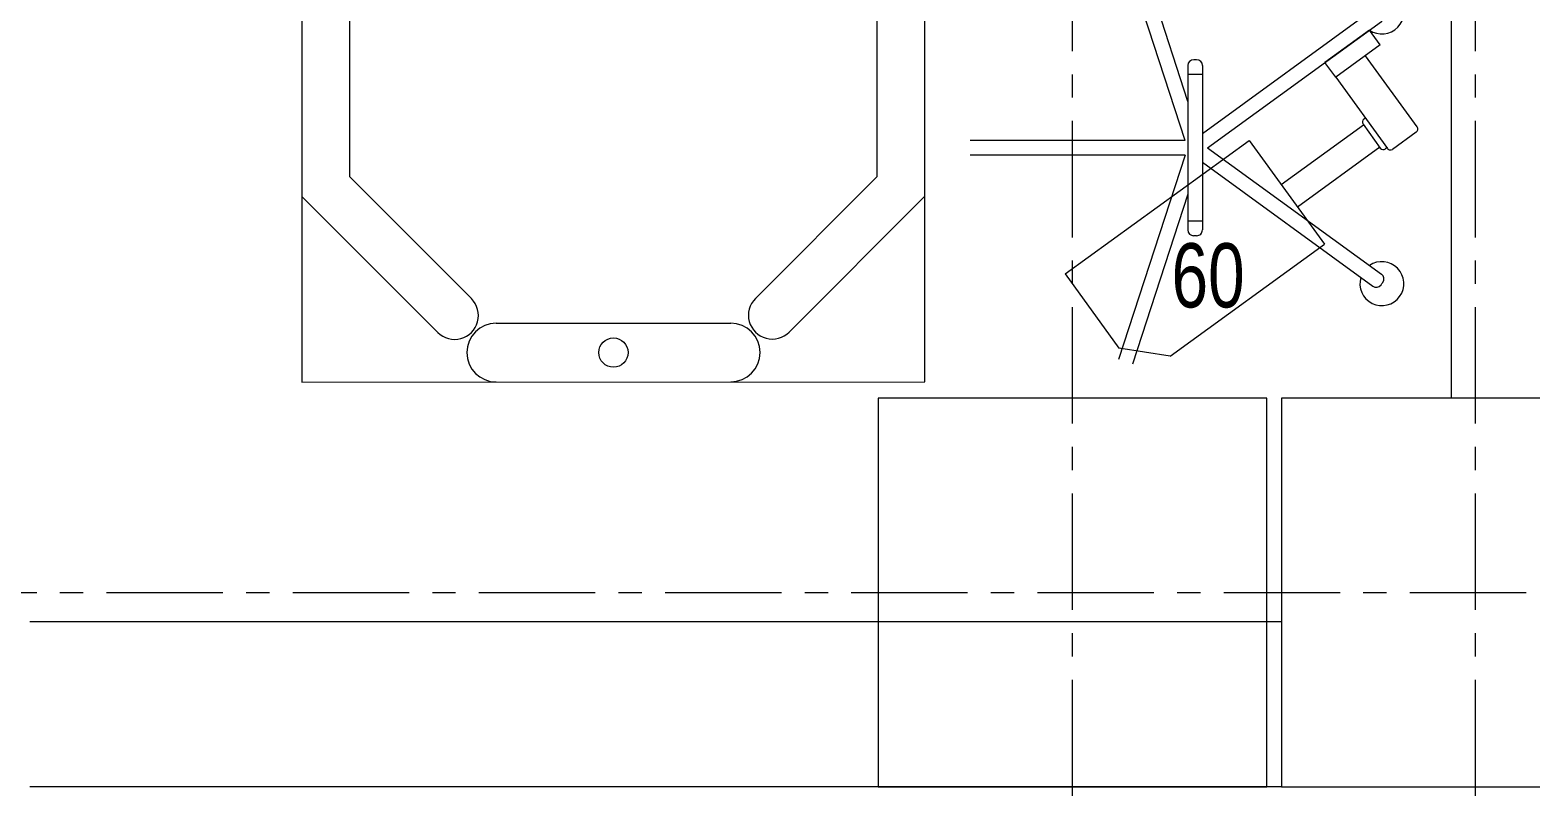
# Model space of a CAD drawing. Header units: millimetres. Extents: x 26027 to 581921, y 7230 to 233891.
# Drawn here: x 522577 to 524624, y 185830 to 186862 of the extents above; entities that cross this region are included whole.
import ezdxf

# ---------------------------------------------------------------- set-up
doc = ezdxf.new("R2010")
doc.units = ezdxf.units.MM
doc.header["$LTSCALE"] = 5
doc.linetypes.add('CENTER', pattern=[50.8, 31.75, -6.35, 6.35, -6.35])
doc.linetypes.add('HIDDEN', pattern=[9.525, 6.35, -3.175])
doc.layers.get('0').update_dxf_attribs({"color": 252})
doc.layers.add('axes', color=252, linetype='Continuous')
for name, color, linetype, lineweight in [('Medical Equipment and Furniture', 252, 'Continuous', 0), ('Medical Equipment and Furniture1', 252, 'Continuous', 5), ('Structure', 252, 'Continuous', 5), ('Walls', 252, 'Continuous', 5)]:
    doc.layers.add(name, color=color, linetype=linetype, lineweight=lineweight)
doc.styles.add('X3G_ENTITY_257CFD', font='swisscl.ttf', dxfattribs={"height": 200})

# ---------------------------------------------------------------- blocks, each defined once
blk = doc.blocks.new('*X170')
at = {"color": 0}
for p, q in [((5, 3), (5, 3)), ((5, 3), (5, 3)), ((5, 3), (5, 3)), ((5, 3), (5, 3)), ((5, 3), (5, 3)), ((5, 3), (5, 3)), ((5, 3), (5, 3)), ((5, 3), (5, 3)), ((5, 3), (5, 3)), ((5, 3), (5, 3)), ((5, 3), (5, 3)), ((5, 3), (5, 3)), ((5, 3), (5, 3)), ((5, 3), (5, 3)), ((5, 3), (5, 3)), ((5, 3), (5, 3)), ((5, 3), (5, 3)), ((5, 3), (5, 3)), ((5, 3), (5, 3)), ((5, 3), (5, 3)), ((5, 3), (5, 3)), ((5, 3), (5, 3)), ((5, 3), (5, 3)), ((5, 3), (5, 3)), ((5, 3), (5, 3)), ((5, 3), (5, 3)), ((5, 3), (5, 3)), ((5, 3), (5, 3)), ((5, 3), (5, 3)), ((5, 3), (5, 3)), ((5, 3), (5, 3)), ((5, 3), (5, 3)), ((5, 3), (5, 3)), ((5, 3), (5, 3)), ((5, 3), (5, 3)), ((5, 3), (5, 3)), ((5, 3), (5, 3)), ((5, 3), (5, 3)), ((5, 3), (5, 3)), ((5, 3), (5, 3)), ((5, 3), (5, 3)), ((5, 3), (5, 3)), ((5, 3), (5, 3)), ((5, 3), (5, 3)), ((5, 3), (5, 3)), ((5, 3), (5, 3)), ((5, 3), (5, 3)), ((5, 3), (5, 3)), ((5, 3), (5, 3)), ((5, 3), (5, 3)), ((5, 3), (5, 3)), ((5, 3), (5, 3)), ((5, 3), (5, 3)), ((5, 3), (5, 3)), ((5, 3), (5, 3)), ((5, 3), (5, 3)), ((5, 3), (5, 3)), ((5, 3), (5, 3)), ((5, 3), (5, 3)), ((5, 3), (5, 3)), ((5, 3), (5, 3)), ((5, 3), (5, 3)), ((5, 3), (5, 3)), ((5, 3), (5, 3)), ((5, 3), (5, 3)), ((5, 3), (5, 3)), ((6, 3), (5, 3)), ((5, 3), (5, 3)), ((6, 3), (5, 3)), ((5, 3), (5, 3)), ((6, 3), (5, 3)), ((5, 3), (5, 3)), ((6, 3), (5, 3)), ((5, 3), (5, 3)), ((5, 3), (5, 3)), ((5, 3), (5, 3)), ((5, 3), (5, 3)), ((5, 3), (5, 3)), ((5, 3), (5, 3)), ((5, 3), (5, 3)), ((5, 3), (5, 3)), ((5, 3), (5, 3)), ((5, 3), (5, 3)), ((5, 3), (5, 3)), ((5, 3), (5, 3)), ((5, 3), (5, 3)), ((5, 3), (5, 3)), ((5, 3), (5, 3)), ((5, 3), (5, 3)), ((5, 3), (5, 3)), ((5, 3), (5, 3)), ((5, 3), (5, 3)), ((5, 3), (5, 3)), ((5, 3), (5, 3)), ((5, 3), (5, 3)), ((5, 3), (5, 3)), ((6, 3), (6, 3)), ((6, 3), (6, 3)), ((6, 3), (6, 3)), ((6, 3), (6, 3)), ((6, 3), (6, 3)), ((6, 3), (6, 3)), ((6, 3), (6, 3)), ((6, 3), (6, 3)), ((6, 3), (6, 3)), ((6, 3), (6, 3)), ((6, 3), (6, 3)), ((6, 3), (6, 3)), ((6, 3), (6, 3)), ((6, 3), (6, 3)), ((6, 3), (6, 3)), ((6, 3), (6, 3)), ((6, 3), (6, 3)), ((6, 3), (6, 3)), ((6, 3), (6, 3)), ((6, 3), (6, 3)), ((6, 3), (6, 3)), ((6, 3), (6, 3)), ((6, 3), (6, 3)), ((6, 3), (6, 3)), ((6, 3), (6, 3)), ((6, 3), (6, 3)), ((6, 3), (6, 3)), ((6, 3), (6, 3)), ((6, 3), (6, 3)), ((6, 3), (6, 3)), ((6, 3), (6, 3)), ((6, 3), (6, 3)), ((6, 3), (6, 3)), ((6, 3), (6, 3)), ((6, 3), (6, 3)), ((6, 3), (6, 3)), ((6, 3), (6, 3)), ((6, 3), (6, 3)), ((6, 3), (6, 3)), ((6, 3), (6, 3)), ((6, 3), (6, 3)), ((6, 3), (6, 3)), ((6, 3), (6, 3)), ((6, 3), (6, 3)), ((6, 3), (6, 3)), ((6, 3), (6, 3)), ((6, 3), (6, 3)), ((6, 3), (6, 3)), ((6, 3), (6, 3)), ((6, 3), (6, 3)), ((6, 3), (6, 3)), ((6, 3), (6, 3)), ((6, 3), (6, 3)), ((6, 3), (6, 3)), ((6, 3), (6, 3)), ((6, 3), (6, 3)), ((6, 3), (6, 3)), ((6, 3), (6, 3)), ((6, 3), (6, 3)), ((6, 3), (6, 3)), ((6, 3), (6, 3)), ((6, 3), (6, 3)), ((6, 3), (6, 3)), ((6, 3), (6, 3)), ((6, 3), (6, 3)), ((6, 3), (6, 3)), ((6, 3), (6, 3)), ((6, 3), (6, 3)), ((6, 3), (6, 3)), ((6, 3), (6, 3)), ((6, 3), (6, 3)), ((6, 3), (6, 3)), ((6, 3), (6, 3)), ((6, 3), (6, 3)), ((6, 3), (6, 3)), ((6, 3), (6, 3)), ((6, 3), (6, 3)), ((6, 3), (6, 3)), ((6, 3), (6, 3)), ((6, 3), (6, 3)), ((6, 3), (6, 3)), ((6, 3), (6, 3)), ((6, 3), (6, 3)), ((6, 3), (6, 3)), ((6, 3), (6, 3)), ((6, 3), (6, 3)), ((6, 3), (6, 3)), ((6, 3), (6, 3)), ((6, 3), (6, 3)), ((6, 3), (6, 3)), ((6, 3), (6, 3)), ((6, 3), (6, 3)), ((6, 3), (6, 3)), ((6, 3), (6, 3)), ((6, 3), (6, 3)), ((6, 3), (6, 3)), ((6, 3), (6, 3)), ((6, 3), (6, 3)), ((6, 3), (6, 3)), ((6, 3), (6, 3)), ((6, 3), (6, 3)), ((6, 3), (6, 3)), ((6, 3), (6, 3)), ((6, 3), (6, 3)), ((6, 3), (6, 3)), ((6, 3), (6, 3)), ((6, 3), (6, 3)), ((6, 3), (6, 3)), ((6, 3), (6, 3)), ((6, 3), (6, 3)), ((6, 3), (6, 3)), ((6, 3), (6, 3)), ((6, 3), (6, 3)), ((6, 3), (6, 3)), ((6, 3), (6, 3)), ((6, 3), (6, 3)), ((6, 3), (6, 3)), ((6, 3), (6, 3)), ((6, 3), (6, 3)), ((6, 3), (6, 3)), ((6, 3), (6, 3)), ((6, 3), (6, 3)), ((6, 3), (6, 3)), ((6, 3), (6, 3)), ((6, 3), (6, 3)), ((6, 3), (6, 3)), ((6, 3), (6, 3)), ((6, 3), (6, 3)), ((6, 3), (6, 3)), ((6, 3), (6, 3)), ((6, 3), (6, 3)), ((6, 3), (6, 3)), ((6, 3), (6, 3)), ((6, 3), (6, 3)), ((6, 3), (6, 3)), ((6, 3), (6, 3)), ((6, 3), (6, 3)), ((6, 3), (6, 3)), ((6, 3), (6, 3)), ((6, 3), (6, 3)), ((6, 3), (6, 3)), ((6, 3), (6, 3)), ((6, 3), (6, 3)), ((6, 3), (6, 3)), ((6, 3), (6, 3)), ((6, 3), (6, 3)), ((6, 3), (6, 3)), ((6, 3), (6, 3)), ((6, 3), (6, 3)), ((6, 3), (6, 3)), ((6, 3), (6, 3)), ((6, 3), (6, 3)), ((6, 3), (6, 3)), ((6, 3), (6, 3)), ((6, 3), (6, 3)), ((6, 3), (6, 3)), ((6, 3), (6, 3)), ((6, 3), (6, 3)), ((6, 3), (6, 3)), ((6, 3), (6, 3)), ((6, 3), (6, 3)), ((6, 3), (6, 3)), ((6, 3), (6, 3)), ((6, 3), (6, 3)), ((6, 3), (6, 3)), ((6, 3), (6, 3)), ((6, 3), (6, 3)), ((6, 3), (6, 3)), ((6, 3), (6, 3)), ((6, 3), (6, 3)), ((6, 3), (6, 3)), ((6, 3), (6, 3)), ((6, 3), (6, 3)), ((6, 3), (6, 3)), ((6, 3), (6, 3)), ((6, 3), (6, 3)), ((6, 3), (6, 3)), ((6, 3), (6, 3)), ((6, 3), (6, 3)), ((6, 3), (6, 3)), ((6, 3), (6, 3)), ((6, 3), (6, 3)), ((6, 3), (6, 3)), ((6, 3), (6, 3)), ((6, 3), (6, 3)), ((6, 3), (6, 3)), ((6, 3), (6, 3)), ((6, 3), (6, 3)), ((6, 3), (6, 3)), ((6, 3), (6, 3)), ((6, 3), (6, 3)), ((6, 3), (6, 3)), ((6, 3), (6, 3)), ((6, 3), (6, 3)), ((6, 3), (6, 3)), ((6, 3), (6, 3)), ((6, 3), (6, 3)), ((6, 3), (6, 3)), ((6, 3), (6, 3)), ((6, 3), (6, 3)), ((6, 3), (6, 3)), ((6, 3), (6, 3)), ((6, 3), (6, 3)), ((6, 3), (6, 3)), ((6, 3), (5, 3)), ((6, 3), (5, 3)), ((6, 3), (5, 3)), ((6, 3), (5, 3)), ((6, 3), (5, 3)), ((6, 3), (6, 3)), ((6, 3), (6, 3)), ((6, 3), (6, 3)), ((6, 3), (6, 3)), ((6, 3), (6, 3)), ((6, 3), (6, 3)), ((6, 3), (6, 3)), ((6, 3), (6, 3)), ((6, 3), (6, 3)), ((6, 3), (6, 3)), ((6, 3), (6, 3)), ((6, 3), (6, 3)), ((6, 3), (6, 3)), ((6, 3), (6, 3)), ((6, 3), (6, 3)), ((6, 3), (6, 3)), ((6, 3), (6, 3)), ((6, 3), (6, 3)), ((6, 3), (6, 3)), ((6, 3), (6, 3)), ((6, 3), (6, 3)), ((6, 3), (6, 3)), ((6, 3), (6, 3)), ((6, 3), (6, 3)), ((6, 3), (6, 3)), ((6, 3), (6, 3)), ((6, 3), (6, 3)), ((6, 3), (6, 3)), ((6, 3), (6, 3)), ((6, 3), (6, 3)), ((6, 3), (6, 3)), ((6, 3), (6, 3)), ((6, 3), (6, 3)), ((6, 3), (6, 3)), ((6, 3), (6, 3)), ((6, 3), (6, 3)), ((6, 3), (6, 3)), ((6, 3), (6, 3)), ((6, 3), (6, 3)), ((6, 3), (6, 3)), ((6, 3), (6, 3)), ((6, 3), (6, 3)), ((6, 3), (6, 3)), ((6, 3), (6, 3)), ((6, 3), (6, 3)), ((6, 3), (6, 3)), ((6, 3), (6, 3)), ((6, 3), (6, 3)), ((6, 3), (6, 3)), ((6, 3), (6, 3)), ((6, 3), (6, 3)), ((6, 3), (6, 3)), ((6, 3), (6, 3)), ((6, 3), (6, 3)), ((6, 3), (6, 3)), ((6, 3), (6, 3)), ((6, 3), (6, 3)), ((6, 3), (6, 3)), ((6, 3), (6, 3)), ((6, 3), (6, 3)), ((6, 3), (6, 3)), ((6, 3), (6, 3)), ((6, 3), (6, 3)), ((6, 3), (6, 3)), ((6, 3), (6, 3)), ((6, 3), (6, 3)), ((6, 3), (6, 3)), ((6, 3), (6, 3)), ((6, 3), (6, 3)), ((6, 3), (6, 3)), ((6, 3), (6, 3)), ((6, 3), (6, 3)), ((6, 3), (6, 3)), ((6, 3), (6, 3)), ((6, 3), (6, 3)), ((6, 3), (6, 3)), ((6, 3), (6, 3)), ((6, 3), (6, 3)), ((6, 3), (6, 3)), ((6, 3), (6, 3)), ((6, 3), (6, 3)), ((6, 3), (6, 3)), ((6, 3), (6, 3)), ((6, 3), (6, 3)), ((6, 3), (6, 3)), ((6, 3), (6, 3)), ((6, 3), (6, 3)), ((6, 3), (6, 3)), ((6, 3), (6, 3)), ((6, 3), (6, 3)), ((6, 3), (6, 3)), ((6, 3), (6, 3)), ((6, 3), (6, 3)), ((6, 3), (6, 3)), ((6, 3), (6, 3)), ((6, 3), (6, 3)), ((6, 3), (6, 3)), ((6, 3), (6, 3)), ((6, 3), (6, 3)), ((6, 3), (6, 3)), ((6, 3), (6, 3)), ((6, 3), (6, 3)), ((6, 3), (6, 3)), ((6, 3), (6, 3)), ((6, 3), (6, 3)), ((6, 3), (6, 3)), ((6, 3), (6, 3)), ((6, 3), (6, 3)), ((6, 3), (6, 3)), ((6, 3), (6, 3)), ((6, 3), (6, 3)), ((6, 3), (6, 3)), ((6, 3), (6, 3)), ((6, 3), (6, 3)), ((6, 3), (6, 3)), ((6, 3), (6, 3)), ((6, 3), (6, 3)), ((6, 3), (6, 3)), ((6, 3), (6, 3)), ((6, 3), (6, 3)), ((6, 3), (6, 3)), ((6, 3), (6, 3)), ((6, 3), (6, 3)), ((6, 3), (6, 3)), ((6, 3), (6, 3)), ((6, 3), (6, 3)), ((6, 3), (6, 3)), ((6, 3), (6, 3)), ((6, 3), (6, 3)), ((6, 3), (6, 3)), ((6, 3), (6, 3)), ((6, 3), (6, 3)), ((6, 3), (6, 3)), ((6, 3), (6, 3)), ((6, 3), (6, 3)), ((6, 3), (6, 3)), ((6, 3), (6, 3)), ((6, 3), (6, 3)), ((6, 3), (6, 3)), ((6, 3), (6, 3)), ((6, 3), (6, 3)), ((6, 3), (6, 3)), ((6, 3), (6, 3)), ((6, 3), (6, 3)), ((6, 3), (6, 3)), ((6, 3), (6, 3)), ((6, 3), (6, 3)), ((6, 3), (6, 3)), ((6, 3), (6, 3)), ((6, 3), (6, 3)), ((6, 3), (6, 3)), ((6, 3), (6, 3)), ((6, 3), (6, 3)), ((6, 3), (6, 3)), ((6, 3), (6, 3)), ((6, 3), (6, 3)), ((6, 3), (6, 3)), ((6, 3), (6, 3)), ((6, 3), (6, 3)), ((6, 3), (6, 3)), ((6, 3), (6, 3)), ((6, 3), (6, 3)), ((6, 3), (6, 3)), ((6, 3), (6, 3)), ((6, 3), (6, 3)), ((6, 3), (6, 3)), ((6, 3), (6, 3)), ((6, 3), (6, 3)), ((6, 3), (6, 3)), ((6, 3), (6, 3)), ((6, 3), (6, 3)), ((6, 3), (6, 3)), ((6, 3), (6, 3)), ((6, 3), (6, 3)), ((6, 3), (6, 3)), ((6, 3), (6, 3)), ((6, 3), (6, 3)), ((6, 3), (6, 3)), ((6, 3), (6, 3)), ((6, 3), (6, 3)), ((6, 3), (6, 3)), ((6, 3), (6, 3)), ((6, 3), (6, 3)), ((6, 3), (6, 3)), ((6, 3), (6, 3)), ((6, 3), (6, 3)), ((6, 3), (6, 3)), ((6, 3), (6, 3)), ((6, 3), (6, 3)), ((6, 3), (6, 3)), ((6, 3), (6, 3)), ((6, 3), (6, 3)), ((6, 3), (6, 3)), ((6, 3), (6, 3)), ((6, 3), (6, 3)), ((6, 3), (6, 3)), ((6, 3), (6, 3)), ((6, 3), (6, 3)), ((6, 3), (6, 3)), ((6, 3), (6, 3)), ((6, 3), (6, 3)), ((6, 3), (6, 3)), ((6, 3), (6, 3)), ((6, 3), (6, 3)), ((6, 3), (6, 3)), ((6, 3), (6, 3)), ((6, 3), (6, 3)), ((6, 3), (6, 3)), ((6, 3), (6, 3)), ((6, 3), (6, 3)), ((6, 3), (6, 3)), ((6, 3), (6, 3)), ((6, 3), (6, 3)), ((6, 3), (6, 3)), ((6, 3), (6, 3)), ((6, 3), (6, 3)), ((6, 3), (6, 3)), ((6, 3), (6, 3)), ((6, 3), (6, 3)), ((6, 3), (6, 3)), ((6, 3), (6, 3)), ((6, 3), (6, 3)), ((6, 3), (6, 3)), ((6, 3), (6, 3)), ((6, 3), (6, 3)), ((6, 3), (6, 3)), ((6, 3), (6, 3)), ((6, 3), (6, 3)), ((6, 3), (6, 3)), ((6, 3), (6, 3)), ((6, 3), (6, 3)), ((6, 3), (6, 3)), ((6, 3), (6, 3)), ((6, 3), (6, 3)), ((6, 3), (6, 3)), ((6, 3), (6, 3)), ((6, 3), (6, 3)), ((6, 3), (6, 3)), ((6, 3), (6, 3)), ((6, 3), (6, 3)), ((6, 3), (6, 3)), ((6, 3), (6, 3)), ((6, 3), (6, 3)), ((6, 3), (6, 3)), ((6, 3), (6, 3)), ((6, 3), (6, 3)), ((6, 3), (6, 3)), ((6, 3), (6, 3)), ((6, 3), (6, 3)), ((6, 3), (6, 3)), ((6, 3), (6, 3)), ((6, 3), (6, 3)), ((6, 3), (6, 3)), ((6, 3), (6, 3)), ((6, 3), (6, 3)), ((6, 3), (6, 3)), ((6, 3), (6, 3)), ((6, 3), (6, 3)), ((6, 3), (6, 3)), ((6, 3), (6, 3)), ((6, 3), (6, 3)), ((6, 3), (6, 3)), ((6, 3), (6, 3)), ((6, 3), (6, 3)), ((6, 3), (6, 3)), ((6, 3), (6, 3)), ((6, 3), (6, 3)), ((6, 3), (6, 3)), ((6, 3), (6, 3)), ((6, 3), (6, 3)), ((6, 3), (6, 3)), ((6, 3), (6, 3)), ((6, 3), (6, 3)), ((6, 3), (6, 3)), ((6, 3), (6, 3)), ((6, 3), (6, 3)), ((6, 3), (6, 3)), ((6, 3), (6, 3)), ((6, 3), (6, 3)), ((6, 3), (6, 3)), ((6, 3), (6, 3)), ((6, 3), (6, 3)), ((6, 3), (6, 3)), ((6, 3), (6, 3)), ((6, 3), (6, 3)), ((6, 3), (6, 3)), ((6, 3), (6, 3)), ((6, 3), (6, 3)), ((6, 3), (6, 3)), ((6, 3), (6, 3)), ((6, 3), (6, 3)), ((6, 3), (6, 3)), ((6, 3), (6, 3)), ((6, 3), (6, 3)), ((6, 3), (6, 3)), ((6, 3), (6, 3)), ((6, 3), (6, 3)), ((6, 3), (6, 3)), ((6, 3), (6, 3)), ((6, 3), (6, 3)), ((6, 3), (6, 3)), ((6, 3), (6, 3)), ((6, 3), (6, 3)), ((6, 3), (6, 3)), ((6, 3), (6, 3)), ((6, 3), (6, 3)), ((6, 3), (6, 3)), ((6, 3), (6, 3)), ((6, 3), (6, 3)), ((6, 3), (6, 3)), ((6, 3), (6, 3)), ((6, 3), (6, 3)), ((6, 3), (6, 3)), ((6, 3), (6, 3)), ((6, 3), (6, 3)), ((6, 3), (6, 3)), ((6, 3), (6, 3))]:
    blk.add_line(p, q, dxfattribs=at)
blk = doc.blocks.new('*X171')
at = {"color": 0}
for p, q in [((13, 1), (13, 1)), ((13, 1), (13, 1)), ((13, 1), (13, 1)), ((13, 1), (13, 1)), ((13, 1), (13, 1)), ((13, 1), (13, 1)), ((13, 1), (13, 1)), ((13, 1), (13, 1)), ((13, 1), (13, 1)), ((13, 1), (13, 1)), ((13, 1), (13, 1)), ((13, 1), (13, 1)), ((13, 1), (13, 1)), ((13, 1), (13, 1)), ((13, 1), (13, 1)), ((13, 1), (14, 1)), ((13, 1), (14, 1)), ((13, 1), (14, 1)), ((13, 1), (13, 1)), ((13, 1), (13, 1)), ((13, 1), (13, 1)), ((13, 1), (13, 1)), ((13, 1), (13, 1)), ((13, 1), (13, 1)), ((13, 1), (13, 1)), ((13, 1), (13, 1)), ((13, 1), (13, 1)), ((13, 1), (13, 1)), ((13, 1), (13, 1)), ((13, 1), (13, 1)), ((13, 1), (13, 1)), ((13, 1), (13, 1)), ((13, 1), (13, 1)), ((13, 1), (13, 1)), ((13, 1), (13, 1)), ((13, 1), (13, 1)), ((13, 1), (13, 1)), ((13, 1), (13, 1)), ((13, 1), (13, 1)), ((13, 1), (13, 1)), ((13, 1), (13, 1)), ((13, 1), (13, 1)), ((13, 1), (13, 1)), ((13, 1), (13, 1)), ((13, 1), (13, 1)), ((13, 1), (13, 1)), ((13, 1), (13, 1)), ((13, 1), (13, 1)), ((13, 1), (13, 1)), ((13, 1), (13, 1)), ((13, 1), (13, 1)), ((13, 1), (13, 1)), ((13, 1), (13, 1)), ((13, 1), (13, 1)), ((13, 1), (13, 1)), ((13, 1), (13, 1)), ((13, 1), (13, 1)), ((13, 1), (13, 1)), ((13, 1), (13, 1)), ((13, 1), (13, 1)), ((13, 1), (13, 1)), ((13, 1), (13, 1)), ((13, 1), (13, 1)), ((13, 1), (13, 1)), ((13, 1), (13, 1)), ((13, 1), (13, 1)), ((13, 1), (13, 1)), ((13, 1), (13, 1)), ((13, 1), (13, 1)), ((13, 1), (13, 1)), ((13, 1), (13, 1)), ((13, 1), (13, 1)), ((13, 1), (13, 1)), ((13, 1), (13, 1)), ((13, 1), (13, 1)), ((13, 1), (13, 1)), ((13, 1), (13, 1)), ((13, 1), (13, 1)), ((13, 1), (13, 1)), ((13, 1), (13, 1)), ((13, 1), (13, 1)), ((13, 1), (13, 1)), ((13, 1), (13, 1)), ((13, 1), (13, 1)), ((13, 1), (13, 1)), ((13, 1), (13, 1)), ((13, 1), (13, 1)), ((13, 1), (13, 1)), ((13, 1), (13, 1)), ((13, 1), (13, 1)), ((13, 1), (13, 1)), ((13, 1), (13, 1)), ((13, 1), (13, 1)), ((13, 1), (13, 1)), ((13, 1), (13, 1)), ((13, 1), (13, 1)), ((13, 1), (13, 1)), ((13, 1), (13, 1)), ((13, 1), (13, 1)), ((13, 1), (13, 1)), ((13, 1), (13, 1)), ((13, 1), (13, 1)), ((13, 1), (13, 1)), ((13, 1), (13, 1)), ((13, 1), (13, 1)), ((13, 1), (13, 1)), ((13, 1), (13, 1)), ((13, 1), (13, 1)), ((13, 1), (13, 1)), ((13, 1), (13, 1)), ((13, 1), (13, 1)), ((13, 1), (13, 1)), ((13, 1), (13, 1)), ((13, 1), (13, 1)), ((13, 1), (13, 1)), ((13, 1), (13, 1)), ((13, 1), (13, 1)), ((13, 1), (13, 1)), ((13, 1), (13, 1)), ((13, 1), (13, 1)), ((13, 1), (13, 1)), ((13, 1), (13, 1)), ((13, 1), (13, 1)), ((13, 1), (14, 1)), ((13, 0), (13, 0)), ((13, 0), (13, 0)), ((13, 0), (13, 0)), ((13, 0), (13, 0)), ((13, 0), (13, 0)), ((13, 0), (13, 0)), ((13, 0), (13, 0)), ((13, 0), (13, 0)), ((13, 0), (13, 0)), ((13, 0), (13, 0)), ((13, 0), (13, 0)), ((13, 0), (13, 0)), ((13, 0), (13, 0)), ((13, 0), (13, 0)), ((13, 0), (13, 0)), ((13, 0), (13, 0)), ((13, 0), (13, 0)), ((13, 0), (13, 0)), ((13, 0), (13, 0)), ((13, 0), (13, 0)), ((13, 0), (13, 0)), ((13, 0), (13, 0)), ((13, 0), (13, 0)), ((13, 0), (13, 0)), ((13, 0), (13, 0)), ((13, 0), (13, 0)), ((13, 0), (13, 0)), ((13, 0), (13, 0)), ((13, 0), (13, 0)), ((13, 0), (13, 0)), ((13, 0), (13, 0)), ((13, 0), (13, 0)), ((13, 0), (13, 0)), ((13, 0), (13, 0)), ((13, 0), (13, 0)), ((13, 0), (13, 0)), ((13, 0), (13, 0)), ((13, 0), (13, 0)), ((13, 0), (13, 0)), ((13, 0), (13, 0)), ((13, 0), (13, 0)), ((13, 0), (13, 0)), ((13, 0), (13, 0)), ((13, 0), (13, 0)), ((13, 0), (13, 0)), ((13, 0), (13, 0)), ((13, 0), (13, 0)), ((13, 0), (13, 0)), ((13, 0), (14, 0)), ((13, 0), (14, 0)), ((13, 0), (13, 0)), ((13, 0), (14, 0)), ((14, 1), (14, 1)), ((14, 1), (14, 1)), ((14, 1), (14, 1)), ((14, 1), (14, 1)), ((14, 1), (14, 1)), ((14, 1), (14, 1)), ((14, 1), (14, 1)), ((14, 1), (14, 1)), ((14, 1), (14, 1)), ((14, 1), (14, 1)), ((14, 1), (14, 1)), ((14, 1), (14, 1)), ((14, 1), (14, 1)), ((14, 1), (14, 1)), ((14, 1), (14, 1)), ((14, 1), (14, 1)), ((14, 1), (14, 1)), ((14, 1), (14, 1)), ((14, 1), (14, 1)), ((14, 1), (14, 1)), ((14, 1), (14, 1)), ((14, 1), (14, 1)), ((14, 1), (14, 1)), ((14, 1), (14, 1)), ((14, 1), (14, 1)), ((14, 1), (14, 1)), ((14, 1), (14, 1)), ((14, 1), (14, 1)), ((14, 1), (14, 1)), ((14, 1), (14, 1)), ((14, 1), (14, 1)), ((14, 1), (14, 1)), ((14, 1), (14, 1)), ((14, 1), (14, 1)), ((14, 1), (14, 1)), ((14, 1), (14, 1)), ((14, 1), (14, 1)), ((14, 1), (14, 1)), ((14, 1), (14, 1)), ((14, 1), (14, 1)), ((14, 1), (14, 1)), ((14, 1), (14, 1)), ((14, 1), (14, 1)), ((14, 1), (14, 1)), ((14, 1), (14, 1)), ((14, 1), (14, 1)), ((14, 1), (14, 1)), ((14, 1), (14, 1)), ((14, 1), (14, 1)), ((14, 1), (14, 1)), ((14, 1), (14, 1)), ((14, 1), (14, 1)), ((14, 1), (14, 1)), ((14, 1), (14, 1)), ((14, 1), (14, 1)), ((14, 1), (14, 1)), ((14, 1), (14, 1)), ((14, 1), (14, 1)), ((14, 1), (14, 1)), ((14, 1), (14, 1)), ((14, 1), (14, 1)), ((14, 1), (14, 1)), ((14, 1), (14, 1)), ((14, 1), (14, 1)), ((14, 1), (14, 1)), ((14, 1), (14, 1)), ((14, 1), (14, 1)), ((14, 1), (14, 1)), ((14, 1), (14, 1)), ((14, 1), (14, 1)), ((14, 1), (14, 1)), ((14, 1), (14, 1)), ((14, 1), (14, 1)), ((14, 1), (14, 1)), ((14, 1), (14, 1)), ((14, 1), (14, 1)), ((14, 1), (14, 1)), ((14, 1), (14, 1)), ((14, 1), (14, 1)), ((14, 1), (14, 1)), ((14, 1), (14, 1)), ((14, 1), (14, 1)), ((14, 1), (14, 1)), ((14, 1), (14, 1)), ((14, 1), (14, 1)), ((14, 1), (14, 1)), ((14, 1), (14, 1)), ((14, 1), (14, 1)), ((14, 1), (14, 1)), ((14, 1), (14, 1)), ((14, 1), (14, 1)), ((14, 1), (14, 1)), ((14, 1), (14, 1)), ((14, 1), (14, 1)), ((14, 0), (14, 0)), ((14, 0), (14, 0)), ((14, 0), (14, 0)), ((14, 0), (14, 0)), ((14, 0), (14, 0)), ((14, 0), (14, 0)), ((14, 0), (14, 0)), ((14, 0), (14, 0)), ((14, 0), (14, 0)), ((14, 0), (14, 0)), ((14, 0), (14, 0)), ((14, 0), (14, 0)), ((14, 0), (14, 0)), ((14, 0), (14, 0)), ((14, 0), (14, 0)), ((14, 0), (14, 0)), ((14, 0), (14, 0)), ((14, 0), (14, 0)), ((14, 0), (14, 0)), ((14, 0), (14, 0)), ((14, 0), (14, 0)), ((14, 0), (14, 0)), ((14, 0), (14, 0)), ((14, 0), (14, 0)), ((14, 0), (14, 0)), ((14, 0), (14, 0)), ((14, 0), (14, 0)), ((14, 0), (14, 0)), ((14, 0), (14, 0)), ((14, 0), (14, 0)), ((14, 0), (14, 0)), ((14, 0), (14, 0)), ((14, 0), (14, 0)), ((14, 0), (14, 0)), ((14, 0), (14, 0)), ((14, 0), (14, 0)), ((14, 0), (14, 0)), ((14, 0), (14, 0)), ((14, 0), (14, 0)), ((14, 0), (14, 0)), ((14, 0), (14, 0)), ((14, 0), (14, 0)), ((14, 0), (14, 0)), ((14, 0), (14, 0)), ((14, 0), (14, 0)), ((14, 0), (14, 0)), ((14, 0), (14, 0)), ((14, 0), (14, 0)), ((13, 0), (13, 0)), ((13, 0), (14, 0)), ((13, 0), (13, 0)), ((13, 0), (14, 0)), ((13, 0), (13, 0)), ((13, 0), (14, 0)), ((13, 0), (13, 0)), ((13, 0), (13, 0)), ((13, 0), (13, 0)), ((13, 0), (13, 0)), ((13, 0), (14, 0)), ((13, 0), (13, 0)), ((13, 0), (14, 0)), ((13, 0), (13, 0)), ((13, 0), (14, 0)), ((13, 0), (13, 0)), ((13, 0), (14, 0)), ((13, 0), (13, 0)), ((13, 0), (14, 0)), ((13, 0), (13, 0)), ((13, 0), (14, 0)), ((13, 0), (13, 0)), ((13, 0), (14, 0)), ((13, 0), (13, 0)), ((13, 0), (13, 0)), ((13, 0), (13, 0)), ((13, 0), (14, 0)), ((13, 0), (13, 0)), ((13, 0), (14, 0)), ((13, 0), (13, 0)), ((13, 0), (14, 0)), ((13, 0), (13, 0)), ((13, 0), (14, 0)), ((13, 0), (13, 0)), ((13, 0), (13, 0)), ((13, 0), (13, 0)), ((13, 0), (13, 0)), ((13, 0), (13, 0)), ((13, 0), (13, 0)), ((13, 0), (13, 0)), ((13, 0), (13, 0)), ((13, 0), (13, 0)), ((13, 0), (13, 0)), ((13, 0), (13, 0)), ((13, 0), (13, 0)), ((13, 0), (13, 0)), ((13, 0), (13, 0)), ((13, 0), (13, 0)), ((13, 0), (13, 0)), ((13, 0), (13, 0)), ((13, 0), (13, 0)), ((13, 0), (13, 0)), ((13, 0), (13, 0)), ((13, 0), (13, 0)), ((13, 0), (13, 0)), ((13, 0), (13, 0)), ((13, 0), (13, 0)), ((13, 0), (13, 0)), ((13, 0), (13, 0)), ((13, 0), (13, 0)), ((13, 0), (13, 0)), ((13, 0), (13, 0)), ((13, 0), (13, 0)), ((13, 0), (13, 0)), ((13, -1), (13, -1)), ((13, -1), (13, -1)), ((13, -1), (13, -1)), ((13, -1), (13, -1)), ((13, -1), (13, -1)), ((13, -1), (14, -1)), ((13, -1), (13, -1)), ((14, 0), (14, 0)), ((14, 0), (14, 0)), ((14, 0), (14, 0)), ((14, 0), (14, 0)), ((14, 0), (14, 0)), ((14, 0), (14, 0)), ((14, 0), (14, 0)), ((14, 0), (14, 0)), ((14, 0), (14, 0)), ((14, 0), (14, 0)), ((14, 0), (14, 0)), ((14, 0), (14, 0)), ((14, 0), (14, 0)), ((14, 0), (14, 0)), ((14, 0), (14, 0)), ((13, 0), (14, 0)), ((14, 0), (14, 0)), ((14, 0), (14, 0)), ((14, 0), (14, 0)), ((14, 0), (14, 0)), ((14, 0), (14, 0)), ((14, 0), (14, 0)), ((14, 0), (14, 0)), ((14, 0), (14, 0)), ((14, 0), (14, 0)), ((14, 0), (14, 0)), ((14, 0), (14, 0)), ((14, 0), (14, 0)), ((14, 0), (14, 0)), ((14, 0), (14, 0)), ((14, 0), (14, 0)), ((14, 0), (14, 0)), ((14, 0), (14, 0)), ((14, 0), (14, 0)), ((14, 0), (14, 0)), ((14, 0), (14, 0)), ((14, 0), (14, 0)), ((14, 0), (14, 0)), ((14, 0), (14, 0)), ((14, 0), (14, 0)), ((14, 0), (14, 0)), ((14, 0), (14, 0)), ((14, 0), (14, 0)), ((14, 0), (14, 0)), ((14, 0), (14, 0)), ((14, 0), (14, 0)), ((14, 0), (14, 0)), ((14, 0), (14, 0)), ((14, 0), (14, 0)), ((14, 0), (14, 0)), ((14, -1), (14, -1)), ((14, -1), (14, -1)), ((14, -1), (14, -1)), ((14, -1), (14, -1)), ((14, -1), (14, -1))]:
    blk.add_line(p, q, dxfattribs=at)
blk = doc.blocks.new('HF16786E-P')
at = {"layer": 'Medical Equipment and Furniture1'}
for p, q in [((0, 0.425), (-2.14, 0.425)), ((-0.2531, 0.425), (-0.0678, 0.2397)), ((0, -0.425), (0, 0.425)), ((-0.28, 0.36), (-1.86, 0.36)), ((-0.28, 0.36), (-0.1137, 0.1937)), ((-0.08, -0.16), (-0.08, 0.16)), ((-0.1136, -0.1936), (-0.28, -0.36)), ((-0.0676, -0.2396), (-0.2531, -0.425)), ((-1.86, -0.36), (-0.28, -0.36)), ((-2.14, -0.425), (0, -0.425))]:
    blk.add_line(p, q, dxfattribs=at)
for points in [[(0, 0.425), (0, 0.425), (0, 0.425), (0, 0.425), (0, 0.425), (0, 0.425), (0, 0.425), (0, 0.425), (0, 0.425), (0, 0.425), (0, 0.425), (0, 0.425), (0, 0.425), (0, 0.425), (0, 0.425), (0, 0.425), (0, 0.425), (0, 0.425), (0, 0.425), (0, 0.425), (0, 0.425), (0, 0.425), (0, 0.425), (0, 0.425), (0, 0.425), (0, 0.425), (0, 0.425), (0, 0.425), (0, 0.425), (0, 0.425), (0, 0.425), (0, 0.425), (0, 0.425), (0, 0.425), (0, 0.425), (0, 0.425), (0, 0.425), (0, 0.425), (0, 0.425), (0, 0.425), (0, 0.425), (0, 0.425), (0, 0.425), (0, 0.425), (0, 0.425), (0, 0.425), (0, 0.425), (0, 0.425), (0, 0.425), (0, 0.425), (0, 0.425), (0, 0.425), (0, 0.425), (0, 0.425), (0, 0.425), (0, 0.425), (0, 0.425), (0, 0.425), (0, 0.425), (0, 0.425), (0, 0.425), (0, 0.425), (0, 0.425), (0, 0.425), (0, 0.425), (0, 0.425), (0, 0.425), (0, 0.425), (0, 0.425), (0, 0.425), (0, 0.425), (0, 0.425), (0, 0.425), (0, 0.425), (0, 0.425), (0, 0.425), (0, 0.425), (0, 0.425), (0, 0.425), (0, 0.425), (0, 0.425), (0, 0.425), (0, 0.425), (0, 0.425), (0, 0.425), (0, 0.425), (0, 0.425), (0, 0.425), (0, 0.425), (0, 0.425), (0, 0.425), (0, 0.425), (0, 0.425), (0, 0.425), (0, 0.425), (0, 0.425), (0, 0.425), (0, 0.425), (0, 0.425), (0, 0.425), (0, 0.425), (0, 0.425), (0, 0.425), (0, 0.425), (0, 0.425), (0, 0.425), (0, 0.425), (0, 0.425), (0, 0.425), (0, 0.425), (0, 0.425), (0, 0.425), (0, 0.425), (0, 0.425), (0, 0.425), (0, 0.425), (0, 0.425), (0, 0.425), (0, 0.425), (0, 0.425), (0, 0.425), (0, 0.425), (0, 0.425), (0, 0.425), (0, 0.425), (0, 0.425), (0, 0.425), (0, 0.425), (0, 0.425), (0, 0.425), (0, 0.425), (0, 0.425), (0, 0.425), (0, 0.425), (0, 0.425), (0, 0.425), (0, 0.425), (0, 0.425), (0, 0.425), (0, 0.425), (0, 0.425), (0, 0.425), (0, 0.425), (0, 0.425), (0, 0.425), (0, 0.425), (0, 0.425), (0, 0.425), (0, 0.425), (0, 0.425), (0, 0.425), (0, 0.425), (0, 0.425), (0, 0.425), (0, 0.425), (0, 0.425), (0, 0.425), (0, 0.425), (0, 0.425), (0, 0.425), (0, 0.425), (0, 0.425), (0, 0.425), (0, 0.425), (0, 0.425), (0, 0.425), (0, 0.425), (0, 0.425), (0, 0.425), (0, 0.425), (0, 0.425), (0, 0.425), (0, 0.425), (0, 0.425), (0, 0.425), (0, 0.425), (0, 0.425), (0, 0.425), (0, 0.425), (0, 0.425), (0, 0.425), (0, 0.425), (0, 0.425), (0, 0.425), (0, 0.425), (0, 0.425), (0, 0.425), (0, 0.425), (0, 0.425), (0, 0.425), (0, 0.425), (0, 0.425), (0, 0.425), (0, 0.425), (0, 0.425), (0, 0.425), (0, 0.425), (0, 0.425), (0, 0.425), (0, 0.425), (0, 0.425), (0, 0.425), (0, 0.425), (0, 0.425), (0, 0.425), (0, 0.425), (0, 0.425), (0, 0.425), (0, 0.425), (0, 0.425), (0, 0.425), (0, 0.425), (0, 0.425), (0, 0.425), (0, 0.425), (0, 0.425), (0, 0.425), (0, 0.425), (0, 0.425)], [(0, 0.425), (0, 0.425), (0, 0.425), (0, 0.425), (0, 0.425), (0, 0.425), (0, 0.425), (0, 0.425), (0, 0.425), (0, 0.425), (0, 0.425), (0, 0.425), (0, 0.425), (0, 0.425), (0, 0.425), (0, 0.425), (0, 0.425), (0, 0.425), (0, 0.425), (0, 0.425), (0, 0.425), (0, 0.425), (0, 0.425), (0, 0.425), (0, 0.425), (0, 0.425), (0, 0.425), (0, 0.425), (0, 0.425), (0, 0.425), (0, 0.425), (0, 0.425), (0, 0.425), (0, 0.425), (0, 0.425), (0, 0.425), (0, 0.425), (0, 0.425), (0, 0.425), (0, 0.425), (0, 0.425), (0, 0.425), (0, 0.425), (0, 0.425), (0, 0.425), (0, 0.425), (0, 0.425), (0, 0.425), (0, 0.425), (0, 0.425), (0, 0.425), (0, 0.425), (0, 0.425), (0, 0.425), (0, 0.425), (0, 0.425), (0, 0.425), (0, 0.425), (0, 0.425), (0, 0.425), (0, 0.425), (0, 0.425), (0, 0.425), (0, 0.425), (0, 0.425), (0, 0.425), (0, 0.425), (0, 0.425), (0, 0.425), (0, 0.425), (0, 0.425), (0, 0.425), (0, 0.425), (0, 0.425), (0, 0.425), (0, 0.425), (0, 0.425), (0, 0.425), (0, 0.425), (0, 0.425), (0, 0.425), (0, 0.425), (0, 0.425), (0, 0.425), (0, 0.425), (0, 0.425), (0, 0.425), (0, 0.425), (0, 0.425), (0, 0.425), (0, 0.425), (0, 0.425), (0, 0.425), (0, 0.425), (0, 0.425), (0, 0.425), (0, 0.425), (0, 0.425), (0, 0.425), (0, 0.425), (0, 0.425), (0, 0.425), (0, 0.425), (0, 0.425), (0, 0.425), (0, 0.425), (0, 0.425), (0, 0.425), (0, 0.425), (0, 0.425), (0, 0.425), (0, 0.425), (0, 0.425), (0, 0.425), (0, 0.425), (0, 0.425), (0, 0.425), (0, 0.425), (0, 0.425), (0, 0.425), (0, 0.425), (0, 0.425), (0, 0.425), (0, 0.425), (0, 0.425), (0, 0.425), (0, 0.425), (0, 0.425), (0, 0.425), (0, 0.425), (0, 0.425), (0, 0.425), (0, 0.425), (0, 0.425), (0, 0.425), (0, 0.425), (0, 0.425), (0, 0.425), (0, 0.425), (0, 0.425), (0, 0.425), (0, 0.425), (0, 0.425), (0, 0.425), (0, 0.425), (0, 0.425), (0, 0.425), (0, 0.425), (0, 0.425), (0, 0.425), (0, 0.425), (0, 0.425), (0, 0.425), (0, 0.425), (0, 0.425), (0, 0.425), (0, 0.425), (0, 0.425), (0, 0.425), (0, 0.425), (0, 0.425), (0, 0.425), (0, 0.425), (0, 0.425), (0, 0.425), (0, 0.425), (0, 0.425), (0, 0.425), (0, 0.425), (0, 0.425), (0, 0.425), (0, 0.425), (0, 0.425), (0, 0.425), (0, 0.425), (0, 0.425), (0, 0.425), (0, 0.425), (0, 0.425), (0, 0.425), (0, 0.425), (0, 0.425), (0, 0.425), (0, 0.425), (0, 0.425), (0, 0.425), (0, 0.425), (0, 0.425), (0, 0.425), (0, 0.425), (0, 0.425), (0, 0.425), (0, 0.425), (0, 0.425), (0, 0.425), (0, 0.425), (0, 0.425), (0, 0.425), (0, 0.425), (0, 0.425), (0, 0.425), (0, 0.425), (0, 0.425), (0, 0.425), (0, 0.425), (0, 0.425), (0, 0.425), (0, 0.425), (0, 0.425), (0, 0.425), (0, 0.425), (0, 0.425), (0, 0.425), (0, 0.425)], [(0, 0.425), (0, 0.425), (0, 0.425), (0, 0.425), (0, 0.425), (0, 0.425), (0, 0.425), (0, 0.425), (0, 0.425), (0, 0.425), (0, 0.425), (0, 0.425), (0, 0.425), (0, 0.425), (0, 0.425), (0, 0.425), (0, 0.425), (0, 0.425), (0, 0.425), (0, 0.425), (0, 0.425), (0, 0.425), (0, 0.425), (0, 0.425), (0, 0.425), (0, 0.425), (0, 0.425), (0, 0.425), (0, 0.425), (0, 0.425), (0, 0.425), (0, 0.425), (0, 0.425), (0, 0.425), (0, 0.425), (0, 0.425), (0, 0.425), (0, 0.425), (0, 0.425), (0, 0.425), (0, 0.425), (0, 0.425), (0, 0.425), (0, 0.425), (0, 0.425), (0, 0.425), (0, 0.425), (0, 0.425), (0, 0.425), (0, 0.425), (0, 0.425), (0, 0.425), (0, 0.425), (0, 0.425), (0, 0.425), (0, 0.425), (0, 0.425), (0, 0.425), (0, 0.425), (0, 0.425), (0, 0.425), (0, 0.425), (0, 0.425), (0, 0.425), (0, 0.425), (0, 0.425), (0, 0.425), (0, 0.425), (0, 0.425), (0, 0.425), (0, 0.425), (0, 0.425), (0, 0.425), (0, 0.425), (0, 0.425), (0, 0.425), (0, 0.425), (0, 0.425), (0, 0.425), (0, 0.425), (0, 0.425), (0, 0.425), (0, 0.425), (0, 0.425), (0, 0.425), (0, 0.425), (0, 0.425), (0, 0.425), (0, 0.425), (0, 0.425), (0, 0.425), (0, 0.425), (0, 0.425), (0, 0.425), (0, 0.425), (0, 0.425), (0, 0.425), (0, 0.425), (0, 0.425), (0, 0.425), (0, 0.425), (0, 0.425), (0, 0.425), (0, 0.425), (0, 0.425), (0, 0.425), (0, 0.425), (0, 0.425), (0, 0.425), (0, 0.425), (0, 0.425), (0, 0.425), (0, 0.425), (0, 0.425), (0, 0.425), (0, 0.425), (0, 0.425), (0, 0.425), (0, 0.425), (0, 0.425), (0, 0.425), (0, 0.425), (0, 0.425), (0, 0.425), (0, 0.425), (0, 0.425), (0, 0.425), (0, 0.425), (0, 0.425), (0, 0.425), (0, 0.425), (0, 0.425), (0, 0.425), (0, 0.425), (0, 0.425), (0, 0.425), (0, 0.425), (0, 0.425), (0, 0.425), (0, 0.425), (0, 0.425), (0, 0.425), (0, 0.425), (0, 0.425), (0, 0.425), (0, 0.425), (0, 0.425), (0, 0.425), (0, 0.425), (0, 0.425), (0, 0.425), (0, 0.425), (0, 0.425), (0, 0.425), (0, 0.425), (0, 0.425), (0, 0.425), (0, 0.425), (0, 0.425), (0, 0.425), (0, 0.425), (0, 0.425), (0, 0.425), (0, 0.425), (0, 0.425), (0, 0.425), (0, 0.425), (0, 0.425), (0, 0.425), (0, 0.425), (0, 0.425), (0, 0.425), (0, 0.425), (0, 0.425), (0, 0.425), (0, 0.425), (0, 0.425), (0, 0.425), (0, 0.425), (0, 0.425), (0, 0.425), (0, 0.425), (0, 0.425), (0, 0.425), (0, 0.425), (0, 0.425), (0, 0.425), (0, 0.425), (0, 0.425), (0, 0.425), (0, 0.425), (0, 0.425), (0, 0.425), (0, 0.425), (0, 0.425), (0, 0.425), (0, 0.425), (0, 0.425), (0, 0.425), (0, 0.425), (0, 0.425), (0, 0.425), (0, 0.425), (0, 0.425), (0, 0.425), (0, 0.425), (0, 0.425), (0, 0.425), (0, 0.425), (0, 0.425), (0, 0.425), (0, 0.425), (0, 0.425), (0, 0.425), (0, 0.425), (0, 0.425), (0, 0.425), (0, 0.425), (0, 0.425), (0, 0.425), (0, 0.425), (0, 0.425), (0, 0.425), (0, 0.425), (0, 0.425), (0, 0.425), (0, 0.425), (0, 0.425), (0, 0.425), (0, 0.425), (0, 0.425), (0, 0.425), (0, 0.425), (0, 0.425), (0, 0.425), (0, 0.425), (0, 0.425), (0, 0.425), (0, 0.425), (0, 0.425), (0, 0.425), (0, 0.425), (0, 0.425), (0, 0.425), (0, 0.425), (0, 0.425), (0, 0.425), (0, 0.425), (0, 0.425), (0, 0.425), (0, 0.425), (0, 0.425), (0, 0.425), (0, 0.425), (0, 0.425), (0, 0.425), (0, 0.425), (0, 0.425), (0, 0.425), (0, 0.425), (0, 0.425), (0, 0.425), (0, 0.425), (0, 0.425), (0, 0.425), (0, 0.425), (0, 0.425), (0, 0.425), (0, 0.425), (0, 0.425), (0, 0.425), (0, 0.425), (0, 0.425), (0, 0.425), (0, 0.425), (0, 0.425), (0, 0.425)]]:
    blk.add_lwpolyline(points, close=True, dxfattribs=at)
for points in [[(0, 0.425), (0, 0.425), (0, 0.425), (0, 0.425), (0, 0.425), (0, 0.425), (0, 0.425), (0, 0.425), (0, 0.425), (0, 0.425), (0, 0.425), (0, 0.425), (0, 0.425), (0, 0.425), (0, 0.425)], [(0, 0.425), (0, 0.425), (0, 0.425), (0, 0.425), (0, 0.425), (0, 0.425), (0, 0.425), (0, 0.425), (0, 0.425), (0, 0.425), (0, 0.425), (0, 0.425), (0, 0.425), (0, 0.425), (0, 0.425), (0, 0.425), (0, 0.425), (0, 0.425), (0, 0.425), (0, 0.425), (0, 0.425), (0, 0.425), (0, 0.425), (0, 0.425), (0, 0.425), (0, 0.425), (0, 0.425), (0, 0.425), (0, 0.425), (0, 0.425), (0, 0.425), (0, 0.425), (0, 0.425), (0, 0.425), (0, 0.425), (0, 0.425), (0, 0.425), (0, 0.425), (0, 0.425), (0, 0.425), (0, 0.425), (0, 0.425), (0, 0.425), (0, 0.425), (0, 0.425), (0, 0.425), (0, 0.425), (0, 0.425), (0, 0.425), (0, 0.425), (0, 0.425), (0, 0.425), (0, 0.425), (0, 0.425), (0, 0.425), (0, 0.425), (0, 0.425), (0, 0.425), (0, 0.425), (0, 0.425), (0, 0.425), (0, 0.425), (0, 0.425), (0, 0.425), (0, 0.425), (0, 0.425), (0, 0.425), (0, 0.425), (0, 0.425), (0, 0.425), (0, 0.425), (0, 0.425), (0, 0.425), (0, 0.425), (0, 0.425), (0, 0.425), (0, 0.425), (0, 0.425), (0, 0.425), (0, 0.425), (0, 0.425), (0, 0.425), (0, 0.425), (0, 0.425), (0, 0.425), (0, 0.425), (0, 0.425), (0, 0.425), (0, 0.425)], [(0, 0.425), (0, 0.425), (0, 0.425), (0, 0.425), (0, 0.425), (0, 0.425), (0, 0.425), (0, 0.425), (0, 0.425), (0, 0.425), (0, 0.425), (0, 0.425), (0, 0.425), (0, 0.425), (0, 0.425), (0, 0.425), (0, 0.425), (0, 0.425), (0, 0.425), (0, 0.425), (0, 0.425), (0, 0.425), (0, 0.425), (0, 0.425), (0, 0.425), (0, 0.425), (0, 0.425), (0, 0.425), (0, 0.425), (0, 0.425), (0, 0.425), (0, 0.425), (0, 0.425), (0, 0.425), (0, 0.425), (0, 0.425), (0, 0.425), (0, 0.425), (0, 0.425), (0, 0.425), (0, 0.425), (0, 0.425), (0, 0.425), (0, 0.425), (0, 0.425), (0, 0.425), (0, 0.425), (0, 0.425), (0, 0.425), (0, 0.425), (0, 0.425), (0, 0.425), (0, 0.425), (0, 0.425), (0, 0.425), (0, 0.425), (0, 0.425), (0, 0.425), (0, 0.425), (0, 0.425), (0, 0.425), (0, 0.425), (0, 0.425), (0, 0.425), (0, 0.425), (0, 0.425), (0, 0.425), (0, 0.425), (0, 0.425), (0, 0.425), (0, 0.425), (0, 0.425), (0, 0.425), (0, 0.425), (0, 0.425), (0, 0.425), (0, 0.425), (0, 0.425), (0, 0.425), (0, 0.425), (0, 0.425), (0, 0.425), (0, 0.425), (0, 0.425), (0, 0.425), (0, 0.425), (0, 0.425), (0, 0.425), (0, 0.425), (0, 0.425), (0, 0.425), (0, 0.425), (0, 0.425), (0, 0.425), (0, 0.425), (0, 0.425), (0, 0.425), (0, 0.425), (0, 0.425), (0, 0.425), (0, 0.425), (0, 0.425), (0, 0.425), (0, 0.425), (0, 0.425), (0, 0.425), (0, 0.425), (0, 0.425), (0, 0.425), (0, 0.425), (0, 0.425)], [(0, 0.425), (0, 0.425), (0, 0.425), (0, 0.425), (0, 0.425), (0, 0.425), (0, 0.425), (0, 0.425), (0, 0.425), (0, 0.425), (0, 0.425), (0, 0.425), (0, 0.425), (0, 0.425), (0, 0.425), (0, 0.425), (0, 0.425), (0, 0.425), (0, 0.425), (0, 0.425), (0, 0.425), (0, 0.425), (0, 0.425), (0, 0.425), (0, 0.425), (0, 0.425), (0, 0.425), (0, 0.425), (0, 0.425), (0, 0.425), (0, 0.425), (0, 0.425), (0, 0.425), (0, 0.425), (0, 0.425), (0, 0.425), (0, 0.425), (0, 0.425), (0, 0.425), (0, 0.425), (0, 0.425), (0, 0.425), (0, 0.425), (0, 0.425), (0, 0.425), (0, 0.425), (0, 0.425), (0, 0.425), (0, 0.425), (0, 0.425), (0, 0.425), (0, 0.425), (0, 0.425), (0, 0.425)], [(0, 0.425), (0, 0.425), (0, 0.425), (0, 0.425), (0, 0.425), (0, 0.425), (0, 0.425), (0, 0.425), (0, 0.425), (0, 0.425), (0, 0.425), (0, 0.425), (0, 0.425), (0, 0.425), (0, 0.425), (0, 0.425), (0, 0.425)], [(0, 0.425), (0, 0.425), (0, 0.425), (0, 0.425), (0, 0.425), (0, 0.425), (0, 0.425), (0, 0.425), (0, 0.425), (0, 0.425)], [(0, 0.425), (0, 0.425), (0, 0.425), (0, 0.425), (0, 0.425), (0, 0.425), (0, 0.425), (0, 0.425), (0, 0.425), (0, 0.425)], [(0, 0.425), (0, 0.425), (0, 0.425), (0, 0.425), (0, 0.425), (0, 0.425), (0, 0.425)], [(0, 0.425), (0, 0.425), (0, 0.425), (0, 0.425), (0, 0.425), (0, 0.425), (0, 0.425), (0, 0.425), (0, 0.425), (0, 0.425), (0, 0.425), (0, 0.425)], [(0, 0.425), (0, 0.425), (0, 0.425), (0, 0.425), (0, 0.425), (0, 0.425), (0, 0.425)], [(0, 0.425), (0, 0.425), (0, 0.425), (0, 0.425), (0, 0.425), (0, 0.425), (0, 0.425), (0, 0.425), (0, 0.425), (0, 0.425)], [(0, 0.425), (0, 0.425), (0, 0.425), (0, 0.425), (0, 0.425), (0, 0.425), (0, 0.425), (0, 0.425)], [(0, 0.425), (0, 0.425), (0, 0.425), (0, 0.425), (0, 0.425), (0, 0.425), (0, 0.425), (0, 0.425), (0, 0.425), (0, 0.425), (0, 0.425), (0, 0.425), (0, 0.425), (0, 0.425), (0, 0.425), (0, 0.425), (0, 0.425), (0, 0.425)], [(0, 0.425), (0, 0.425), (0, 0.425), (0, 0.425), (0, 0.425), (0, 0.425), (0, 0.425), (0, 0.425), (0, 0.425), (0, 0.425)], [(0, 0.425), (0, 0.425), (0, 0.425), (0, 0.425), (0, 0.425), (0, 0.425), (0, 0.425), (0, 0.425), (0, 0.425)]]:
    blk.add_lwpolyline(points, dxfattribs=at)
blk.add_circle((-0.04, 0), 0.02, dxfattribs=at)
for centre, radius, start, end in [((-0.0908, 0.2167), 0.0325, 225, 45), ((-0.04, 0.16), 0.04, 0, 180), ((-0.04, -0.16), 0.04, 180, 0), ((-0.0906, -0.2166), 0.0325, 315, 135)]:
    blk.add_arc(centre, radius, start, end, dxfattribs=at)
for name, xscale, yscale, zscale in [('*X170', 8.593299999999998e-11, 8.593299999999998e-11, 8.593299999999998e-11), ('*X171', 5.4996e-11, 5.4996e-11, 5.4996e-11)]:
    blk.add_blockref(name, (0, 0.425), dxfattribs=dict(at, xscale=xscale, yscale=yscale, zscale=zscale))
blk = doc.blocks.new('HF12177-P')
for p, q in [((-0.0196, -0.007), (-0.1885, 0.2255)), ((0, 0), (-0.1724, 0.2372)), ((0, 0), (0.1724, 0.2372)), ((0.0196, -0.007), (0.1885, 0.2255)), ((-0.12, -0.015), (-0.12, -0.019)), ((-0.112, -0.007), (0.112, -0.007)), ((-0.1, -0.007), (-0.1, -0.027)), ((0.1, -0.007), (0.1, -0.027)), ((0.12, -0.015), (0.12, -0.019)), ((-0.0631, -0.027), (-0.2951, -0.1024)), ((-0.01, -0.0308), (-0.2889, -0.1214)), ((-0.112, -0.027), (0.112, -0.027)), ((-0.01, -0.0308), (-0.01, -0.324)), ((0.01, -0.0308), (0.01, -0.324)), ((0.01, -0.0308), (0.2889, -0.1214)), ((0.0631, -0.027), (0.2951, -0.1024))]:
    blk.add_line(p, q)
for centre, radius, start, end in [((-0.1852, 0.2378), 0.03, 325.4712, 286.5288), ((0.1852, 0.2378), 0.03, 253.4712, 214.5288), ((-0.1821, 0.2302), 0.008, 126.3733, 216), ((0, -0.017), 0.315, 125.6267, 126.3733), ((-0.1788, 0.2325), 0.008, 36, 125.6267), ((0.1788, 0.2325), 0.008, 54.3733, 144), ((0, -0.017), 0.315, 53.6267, 54.3733), ((0.1821, 0.2302), 0.008, 324, 53.6267), ((-0.112, -0.015), 0.008, 90, 180), ((-0.112, -0.019), 0.008, 180, 270), ((0.112, -0.015), 0.008, 0, 90), ((0.112, -0.019), 0.008, 270, 0), ((-0.2996, -0.1144), 0.03, 37.4712, 358.5288), ((-0.2926, -0.11), 0.008, 108, 197.6267), ((0, -0.017), 0.315, 197.6267, 198.3733), ((-0.2914, -0.1138), 0.008, 198.3733, 288)]:
    blk.add_arc(centre, radius, start, end)
blk = doc.blocks.new('MONITOR ARM PLAN')
at = {"color": 8, "linetype": 'HIDDEN'}
for p, q in [((0.025, -0.49375, 0), (0.025, -0.18375, 0)), ((0.025, -0.18375, 0), (0.2, -0.18375, 0)), ((0.2, -0.44375, 0), (0.2, -0.18375, 0)), ((0.2, -0.44375, 0), (0.15, -0.49375, 0)), ((0.025, -0.49375, 0), (0.15, -0.49375, 0))]:
    blk.add_line(p, q, dxfattribs=at)
at = {"layer": 'Medical Equipment and Furniture1'}
for p, q in [((0.025, 0.0375), (0, 0.0375)), ((0, 0.0375), (0, -0.0375)), ((0.025, 0.0375), (0.025, -0.0375)), ((0.145, 0.0125), (0.025, 0.0125)), ((0.15, 0.0075), (0.15, -0.0325)), ((0.025, -0.0375), (0, -0.0375)), ((0.025, -0.0375), (0.145, -0.0375)), ((0.09375, -0.0375), (0.09375, -0.04)), ((0.14375, -0.0375), (0.14375, -0.04)), ((0.09875, -0.045), (0.13875, -0.045)), ((0.1, -0.045), (0.1, -0.18375)), ((0.1375, -0.045), (0.1375, -0.18375))]:
    blk.add_line(p, q, dxfattribs=at)
for centre, start, end in [((0.145, 0.0075, 0), 0, 90), ((0.09875, -0.04), 180, 270), ((0.13875, -0.04), 270, 360), ((0.145, -0.0325), 270, 0)]:
    blk.add_arc(centre, 0.005, start, end, dxfattribs=at)

msp = doc.modelspace()

# ---------------------------------------------------------------- linework, layer by layer
at = {"layer": 'axes', "linetype": 'CENTER', "lineweight": 0}
for p, q in [((523998.8, 120285.6, 0), (523998.8, 205820.3, 0)), ((524548.8, 120285.6, 0), (524548.8, 205820.3, 0)), ((544175.8, 186094.8, 2.4), (461082.1, 186094.8, 2.4))]:
    msp.add_line(p, q, dxfattribs=at)
at = {"layer": 'Structure', "elevation": 0}
for points in [[(523733.8, 185830.3), (524263.8, 185830.3), (524263.8, 186360.3), (523733.8, 186360.3)], [(524283.8, 185830.3), (524813.8, 185830.3), (524813.8, 186360.3), (524283.8, 186360.3)]]:
    msp.add_lwpolyline(points, close=True, dxfattribs=at)
at = {"layer": 'Walls'}
for p, q in [((524515.4, 190352.3, 0), (524515.4, 186360.3, 0)), ((524283.8, 186055.3, 0), (522576.7, 186055.3, 0)), ((524283.8, 185830.3, 0), (522576.7, 185830.3, 0))]:
    msp.add_line(p, q, dxfattribs=at)

# ---------------------------------------------------------------- block references
at = {"layer": 'Medical Equipment and Furniture', "lineweight": 0, "xscale": 1000, "yscale": 1000, "zscale": 1000, "rotation": 270.0149936594165}
msp.add_blockref('HF16786E-P', (523372.6, 186382.5, 0), dxfattribs=at)
at = {"layer": 'Medical Equipment and Furniture', "extrusion": (-1.92689e-13, -1.39405e-12, -1), "xscale": -1000, "yscale": 1000, "zscale": -1000, "rotation": 90.01496832471715}
msp.add_blockref('HF12177-P', (-524183.1, 186701.8, 0), dxfattribs=at)
at = {"layer": 'Medical Equipment and Furniture', "xscale": 1000, "yscale": 1000, "zscale": 1000, "rotation": 305.9850316752795}
msp.add_blockref('MONITOR ARM PLAN', (524373.6, 186840.1, 0), dxfattribs=at)

# ---------------------------------------------------------------- texts
at = {"layer": 'Medical Equipment and Furniture', "insert": (524183.8, 186571.6, 0), "char_height": 87.47, "attachment_point": 2, "style": 'X3G_ENTITY_257CFD'}
msp.add_mtext('60', dxfattribs=at)

doc.saveas('drawing.dxf')
